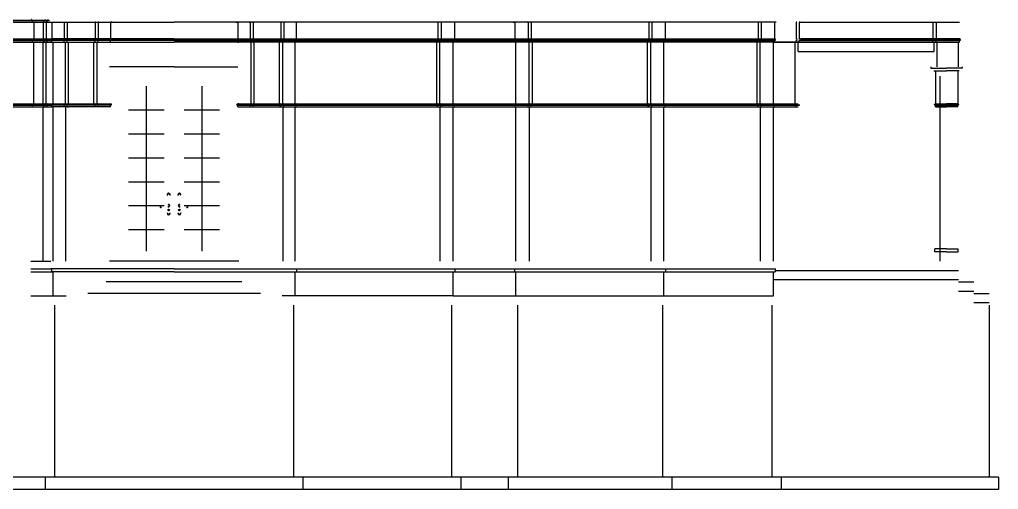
# Model space of a CAD drawing. Header units: metres. Extents: x 13427 to 14632, y -2610 to 577.
# Drawn here: x 13919 to 14554, y -106 to 199 of the extents above; entities that cross this region are included whole.
import ezdxf

# ---------------------------------------------------------------- set-up
doc = ezdxf.new("R2010")
doc.units = ezdxf.units.M

msp = doc.modelspace()

# ---------------------------------------------------------------- linework, layer by layer
for p, q in [((13505.1, 198.31), (13938.3, 198.31)), ((13505.54, 198.06), (13938.57, 198.06)), ((13506.29, 197.06), (13940.03, 197.06)), ((13927.54, 197.06), (13927.54, 198.06)), ((13927.54, 197.06), (13928.29, 197.06)), ((13928.29, 197.06), (13928.29, 186.06)), ((13934.29, 197.06), (13934.29, 186.06)), ((13935.04, 197.06), (13934.29, 197.06)), ((13935.04, 197.06), (13935.04, 198.06)), ((13936.29, 197.06), (13936.29, 186.06)), ((13937.04, 197.06), (13936.29, 197.06)), ((13937.04, 198.06), (13937.22, 198.06)), ((13937.04, 197.06), (13937.04, 198.06)), ((13939.04, 197.06), (13940.04, 197.06)), ((13940.04, 197.06), (14019.29, 197.06)), ((13940.04, 197.06), (13940.04, 186.06)), ((13947.54, 197.06), (13948.04, 197.06)), ((13948.04, 197.06), (13948.04, 186.06)), ((13949.54, 197.06), (13950.04, 197.06)), ((13950.04, 197.06), (13950.04, 186.06)), ((13968.08, 197.06), (13968.08, 186.06)), ((13968.58, 197.06), (13968.08, 197.06)), ((13970.08, 197.06), (13970.08, 186.06)), ((13970.58, 197.06), (13970.08, 197.06)), ((13978.08, 197.06), (13978.08, 186.06)), ((13979.08, 197.06), (13978.08, 197.06)), ((14409.87, 197.06), (14019.29, 197.06)), ((14059.58, 197.06), (14060.58, 197.06)), ((14060.58, 197.06), (14060.58, 186.06)), ((14068.08, 197.06), (14068.58, 197.06)), ((14068.58, 197.06), (14068.58, 186.06)), ((14070.08, 197.06), (14070.58, 197.06)), ((14070.58, 197.06), (14070.58, 186.06)), ((14088.53, 197.06), (14088.53, 186.06)), ((14089.03, 197.06), (14088.53, 197.06)), ((14090.53, 197.06), (14090.53, 186.06)), ((14091.03, 197.06), (14090.53, 197.06)), ((14098.53, 197.06), (14098.53, 186.06)), ((14099.53, 197.06), (14098.53, 197.06)), ((14190.49, 197.06), (14190.49, 186.06)), ((14190.99, 197.06), (14190.49, 197.06)), ((14192.49, 197.06), (14192.49, 186.06)), ((14192.99, 197.06), (14192.49, 197.06)), ((14201.12, 197.06), (14201.12, 186.06)), ((14202.12, 197.06), (14201.12, 197.06)), ((14239.37, 197.06), (14240.37, 197.06)), ((14240.37, 197.06), (14240.37, 186.06)), ((14248.49, 197.06), (14248.99, 197.06)), ((14248.99, 197.06), (14248.99, 186.06)), ((14250.49, 197.06), (14250.99, 197.06)), ((14250.99, 197.06), (14250.99, 186.06)), ((14327.24, 197.06), (14327.24, 186.06)), ((14327.74, 197.06), (14327.24, 197.06)), ((14329.24, 197.06), (14329.24, 186.06)), ((14329.74, 197.06), (14329.24, 197.06)), ((14337.87, 197.06), (14337.87, 186.06)), ((14338.87, 197.06), (14337.87, 197.06)), ((14398.24, 197.06), (14398.24, 186.06)), ((14398.74, 197.06), (14398.24, 197.06)), ((14400.24, 197.06), (14400.24, 186.06)), ((14400.74, 197.06), (14400.24, 197.06)), ((14408.87, 197.06), (14408.87, 186.06)), ((14409.87, 197.06), (14408.87, 197.06)), ((14422.87, 197.06), (14422.87, 186.06)), ((14423.37, 197.06), (14422.87, 197.06)), ((14424.87, 197.06), (14424.87, 186.06)), ((14425.37, 197.06), (14424.87, 197.06)), ((14425.37, 197.06), (14528.86, 197.06)), ((14511.11, 197.06), (14511.61, 197.06)), ((14511.61, 197.06), (14511.61, 186.06)), ((14513.11, 197.06), (14513.61, 197.06)), ((14513.61, 197.06), (14513.61, 186.06)), ((13505.1, 185.31), (13939.6, 185.31)), ((13505.35, 185.06), (13940.03, 185.06)), ((13505.54, 186.06), (13940.03, 186.06)), ((13926.99, 185.78), (13927.54, 186.06)), ((13927.54, 184.06), (13927.54, 185.06)), ((13935.58, 185.78), (13935.04, 186.06)), ((13935.04, 184.06), (13935.04, 185.06)), ((13937.58, 185.78), (13937.04, 186.06)), ((13937.04, 185.06), (13937.22, 185.06)), ((13937.04, 184.06), (13937.04, 185.06)), ((13939.49, 185.78), (13940.04, 186.06)), ((14019.29, 185.31), (13939.6, 185.31)), ((14019.29, 185.06), (13939.85, 185.06)), ((14019.29, 186.06), (13940.04, 186.06)), ((13940.04, 184.06), (13940.04, 185.06)), ((13947.49, 185.78), (13948.04, 186.06)), ((13948.04, 185.06), (13947.85, 185.06)), ((13948.04, 184.06), (13948.04, 185.06)), ((13949.49, 185.78), (13950.04, 186.06)), ((13950.04, 185.06), (13949.85, 185.06)), ((13950.04, 184.06), (13950.04, 185.06)), ((13968.62, 185.78), (13968.08, 186.06)), ((13968.08, 185.06), (13968.27, 185.06)), ((13968.08, 184.06), (13968.08, 185.06)), ((13970.62, 185.78), (13970.08, 186.06)), ((13970.08, 185.06), (13970.27, 185.06)), ((13970.08, 184.06), (13970.08, 185.06)), ((13978.62, 185.78), (13978.08, 186.06)), ((13978.08, 185.06), (13978.27, 185.06)), ((13978.08, 184.06), (13978.08, 185.06)), ((14019.29, 186.06), (14408.87, 186.06)), ((14019.29, 185.31), (14409.31, 185.31)), ((14019.29, 185.06), (14409.06, 185.06)), ((14060.03, 185.78), (14060.58, 186.06)), ((14060.58, 185.06), (14060.39, 185.06)), ((14060.58, 184.06), (14060.58, 185.06)), ((14068.03, 185.78), (14068.58, 186.06)), ((14068.58, 185.06), (14068.39, 185.06)), ((14068.58, 184.06), (14068.58, 185.06)), ((14070.03, 185.78), (14070.58, 186.06)), ((14070.58, 185.06), (14070.39, 185.06)), ((14070.58, 184.06), (14070.58, 185.06)), ((14089.08, 185.78), (14088.53, 186.06)), ((14088.53, 185.06), (14088.72, 185.06)), ((14088.53, 184.06), (14088.53, 185.06)), ((14091.08, 185.78), (14090.53, 186.06)), ((14090.53, 185.06), (14090.72, 185.06)), ((14090.53, 184.06), (14090.53, 185.06)), ((14099.08, 185.78), (14098.53, 186.06)), ((14098.53, 184.06), (14098.53, 185.06)), ((14191.04, 185.78), (14190.49, 186.06)), ((14190.49, 184.06), (14190.49, 185.06)), ((14193.04, 185.78), (14192.49, 186.06)), ((14192.49, 184.06), (14192.49, 185.06)), ((14201.66, 185.78), (14201.12, 186.06)), ((14201.12, 184.06), (14201.12, 185.06)), ((14239.82, 185.78), (14240.37, 186.06)), ((14240.37, 184.06), (14240.37, 185.06)), ((14248.44, 185.78), (14248.99, 186.06)), ((14248.99, 184.06), (14248.99, 185.06)), ((14250.44, 185.78), (14250.99, 186.06)), ((14250.99, 184.06), (14250.99, 185.06)), ((14327.79, 185.78), (14327.24, 186.06)), ((14327.24, 184.06), (14327.24, 185.06)), ((14329.79, 185.78), (14329.24, 186.06)), ((14329.24, 184.06), (14329.24, 185.06)), ((14338.42, 185.78), (14337.87, 186.06)), ((14337.87, 184.06), (14337.87, 185.06)), ((14398.79, 185.78), (14398.24, 186.06)), ((14398.24, 184.06), (14398.24, 185.06)), ((14400.79, 185.78), (14400.24, 186.06)), ((14400.24, 184.06), (14400.24, 185.06)), ((14409.42, 185.78), (14408.87, 186.06)), ((14409.42, 185.78), (14408.87, 186.06)), ((14408.87, 184.06), (14408.87, 185.06)), ((14408.87, 184.06), (14408.87, 185.06)), ((14423.42, 185.78), (14422.87, 186.06)), ((14422.87, 184.06), (14422.87, 185.06)), ((14425.42, 185.78), (14424.87, 186.06)), ((14424.87, 184.06), (14424.87, 185.06)), ((14528.86, 186.06), (14425.78, 186.06)), ((14529.28, 185.31), (14425.78, 185.31)), ((14528.96, 185.06), (14425.78, 185.06)), ((14511.06, 185.78), (14511.61, 186.06)), ((14511.61, 184.06), (14511.61, 185.06)), ((14513.06, 185.78), (14513.61, 186.06)), ((14513.61, 184.06), (14513.61, 185.06)), ((14529.41, 185.78), (14528.86, 186.06)), ((14528.86, 184.06), (14528.86, 185.06)), ((13506.28, 184.06), (13940.03, 184.06)), ((13927.54, 184.06), (13928.29, 184.06)), ((13928.28, 144.06), (13928.28, 184.06)), ((13934.29, 144.06), (13934.29, 184.06)), ((13935.04, 184.06), (13934.29, 184.06)), ((13936.29, 144.06), (13936.29, 184.06)), ((13937.04, 184.06), (13936.29, 184.06)), ((13940.04, 184.06), (14019.29, 184.06)), ((13940.79, 144.06), (13940.79, 184.06)), ((13948.04, 184.06), (13948.79, 184.06)), ((13948.79, 144.06), (13948.79, 184.06)), ((13950.04, 184.06), (13950.79, 184.06)), ((13950.79, 144.06), (13950.79, 184.06)), ((13967.33, 144.06), (13967.33, 184.06)), ((13968.08, 184.06), (13967.33, 184.06)), ((13969.33, 144.06), (13969.33, 184.06)), ((13970.08, 184.06), (13969.33, 184.06)), ((14408.87, 184.06), (14019.29, 184.06)), ((14060.58, 184.06), (14061.33, 184.06)), ((14068.58, 184.06), (14069.33, 184.06)), ((14069.33, 144.06), (14069.33, 184.06)), ((14070.58, 184.06), (14071.33, 184.06)), ((14071.33, 144.06), (14071.33, 184.06)), ((14087.78, 144.06), (14087.78, 184.06)), ((14088.53, 184.06), (14087.78, 184.06)), ((14089.78, 144.06), (14089.78, 184.06)), ((14090.53, 184.06), (14089.78, 184.06)), ((14097.78, 144.06), (14097.78, 184.06)), ((14189.74, 144.06), (14189.74, 184.06)), ((14191.74, 144.06), (14191.74, 184.06)), ((14200.37, 144.06), (14200.37, 184.06)), ((14241.12, 144.06), (14241.12, 184.06)), ((14249.74, 144.06), (14249.74, 184.06)), ((14251.74, 144.06), (14251.74, 184.06)), ((14326.49, 144.06), (14326.49, 184.06)), ((14328.49, 144.06), (14328.49, 184.06)), ((14337.12, 144.06), (14337.12, 184.06)), ((14397.49, 144.06), (14397.49, 184.06)), ((14399.49, 144.06), (14399.49, 184.06)), ((14408.12, 144.06), (14408.12, 184.06)), ((14408.12, 144.06), (14408.12, 184.06)), ((14528.11, 184.06), (14408.12, 184.06)), ((14408.12, 184.06), (14528.86, 184.06)), ((14422.12, 144.06), (14422.12, 184.06)), ((14424.12, 178.05), (14424.12, 184.06)), ((14424.12, 178.06), (14512.36, 178.05)), ((14512.36, 178.05), (14512.36, 184.06)), ((14514.36, 168.06), (14514.36, 184.06)), ((14528.11, 168.06), (14528.11, 184.06)), ((14019.33, 168.02), (13977.33, 168.02)), ((14019.33, 168.02), (14060.58, 168.02)), ((14510.29, 168.06, -17.71), (14510.29, 167.06, -17.71)), ((14510.29, 167.06, -17.71), (14520.41, 167.06, -17.71)), ((14512.16, 165.43, -17.71), (14513.16, 165.43, -17.71)), ((14513.16, 165.43, -17.71), (14513.16, 144.05, 17.37)), ((14513.16, 165.43, -17.71), (14520.41, 165.43, -17.71)), ((14530.54, 167.06, -17.71), (14520.41, 167.06, -17.71)), ((14527.66, 165.43, -17.71), (14520.41, 165.43, -17.71)), ((14527.66, 165.43, -17.71), (14527.66, 144.05, 17.37)), ((14528.66, 165.43, -17.71), (14527.66, 165.43, -17.71)), ((14530.54, 168.06, -17.71), (14530.54, 167.06, -17.71)), ((14516.08, 162.06), (14516.08, 42.06)), ((14001.3, 155.56), (14001.3, 48.56)), ((14037.31, 155.56), (14037.31, 48.56)), ((13505.1, 143.31), (13950.22, 143.31)), ((13505.35, 143.06), (13940.03, 143.06)), ((13506.28, 144.06), (13977.33, 144.06)), ((13506.28, 142.06), (13940.03, 142.06)), ((13926.99, 143.78), (13927.53, 144.06)), ((13927.53, 142.06), (13927.53, 143.06)), ((13927.53, 142.06), (13928.28, 142.06)), ((13934.29, 42.06), (13934.29, 142.06)), ((13935.04, 142.06), (13934.29, 142.06)), ((13935.58, 143.78), (13935.04, 144.06)), ((13935.04, 142.06), (13935.04, 143.06)), ((13937.58, 143.78), (13937.04, 144.06)), ((13937.04, 143.06), (13937.22, 143.06)), ((13937.04, 142.06), (13937.04, 143.06)), ((13939.49, 143.78), (13940.04, 144.06)), ((13978.52, 143.31), (13939.62, 143.31)), ((13940.04, 143.06), (13939.85, 143.06)), ((13978.27, 143.06), (13940.04, 143.06)), ((13940.04, 142.06), (13940.04, 143.06)), ((13978.08, 142.06), (13940.04, 142.06)), ((13940.79, 42.06), (13940.79, 142.06)), ((13947.49, 143.78), (13948.04, 144.06)), ((13948.04, 143.06), (13947.85, 143.06)), ((13948.04, 142.06), (13948.04, 143.06)), ((13948.79, 142.06), (13948.79, 42.06)), ((13949.49, 143.78), (13950.04, 144.06)), ((13950.04, 143.06), (13949.85, 143.06)), ((13950.04, 142.06), (13950.04, 143.06)), ((13950.04, 142.06), (13950.79, 142.06)), ((13968.08, 142.06), (13967.33, 142.06)), ((13968.62, 143.78), (13968.08, 144.06)), ((13968.08, 143.06), (13968.27, 143.06)), ((13968.08, 142.06), (13968.08, 143.06)), ((13970.62, 143.78), (13970.08, 144.06)), ((13970.08, 143.06), (13970.27, 143.06)), ((13970.08, 142.06), (13970.08, 143.06)), ((13977.33, 144.06), (13978.08, 144.06)), ((13978.08, 142.06), (13977.33, 142.06)), ((13978.62, 143.78), (13978.08, 144.06)), ((13978.08, 143.06), (13978.27, 143.06)), ((13978.08, 142.06), (13978.08, 143.06)), ((13989.83, 140.06), (14012.78, 140.06)), ((14025.83, 140.06), (14048.78, 140.06)), ((14060.03, 143.78), (14060.58, 144.06)), ((14060.12, 143.31), (14098.95, 143.31)), ((14060.39, 143.06), (14098.53, 143.06)), ((14060.58, 143.06), (14060.39, 143.06)), ((14061.33, 144.06), (14060.58, 144.06)), ((14060.58, 142.06), (14060.58, 143.06)), ((14060.58, 142.06), (14098.53, 142.06)), ((14060.58, 142.06), (14061.33, 142.06)), ((14061.33, 144.06), (14201.12, 144.06)), ((14068.03, 143.78), (14068.58, 144.06)), ((14068.58, 143.06), (14068.39, 143.06)), ((14068.58, 142.06), (14068.58, 143.06)), ((14070.03, 143.78), (14070.58, 144.06)), ((14070.58, 143.06), (14070.39, 143.06)), ((14070.58, 142.06), (14070.58, 143.06)), ((14070.58, 142.06), (14071.33, 142.06)), ((14088.53, 142.06), (14087.78, 142.06)), ((14089.08, 143.78), (14088.53, 144.06)), ((14088.53, 143.06), (14088.72, 143.06)), ((14088.53, 142.06), (14088.53, 143.06)), ((14089.78, 142.06), (14089.78, 42.06)), ((14091.08, 143.78), (14090.53, 144.06)), ((14090.53, 143.06), (14090.72, 143.06)), ((14090.53, 142.06), (14090.53, 143.06)), ((14097.78, 42.06), (14097.78, 142.06)), ((14099.08, 143.78), (14098.53, 144.06)), ((14098.53, 143.06), (14098.72, 143.06)), ((14098.53, 142.06), (14098.53, 143.06)), ((14098.53, 143.06), (14409.06, 143.06, 0.75)), ((14098.53, 142.06), (14408.87, 142.06)), ((14098.95, 143.31), (14409.33, 143.31)), ((14190.49, 142.06), (14189.74, 142.06)), ((14191.04, 143.78), (14190.49, 144.06)), ((14190.49, 143.06), (14190.68, 143.06)), ((14190.49, 142.06), (14190.49, 143.06)), ((14191.74, 142.06), (14191.74, 42.06)), ((14193.04, 143.78), (14192.49, 144.06)), ((14192.49, 143.06), (14192.68, 143.06)), ((14192.49, 142.06), (14192.49, 143.06)), ((14200.37, 42.06), (14200.37, 142.06)), ((14201.66, 143.78), (14201.12, 144.06)), ((14201.12, 144.06), (14408.87, 144.06)), ((14201.12, 143.06), (14201.3, 143.06)), ((14201.12, 142.06), (14201.12, 143.06)), ((14239.82, 143.78), (14240.37, 144.06)), ((14240.37, 143.06), (14240.18, 143.06)), ((14240.37, 142.06), (14240.37, 143.06)), ((14241.12, 42.06), (14241.12, 142.06)), ((14248.45, 143.78), (14248.99, 144.06)), ((14248.99, 143.06), (14248.81, 143.06)), ((14248.99, 142.06), (14248.99, 143.06)), ((14249.74, 142.06), (14249.74, 42.06)), ((14250.45, 143.78), (14250.99, 144.06)), ((14250.99, 143.06), (14250.81, 143.06)), ((14250.99, 142.06), (14250.99, 143.06)), ((14250.99, 142.06), (14251.74, 142.06)), ((14327.24, 142.06), (14326.49, 142.06)), ((14327.79, 143.78), (14327.24, 144.06)), ((14327.24, 142.06), (14327.24, 143.06)), ((14327.24, 143.06), (14327.43, 143.06)), ((14328.49, 142.06), (14328.49, 42.06)), ((14329.79, 143.78), (14329.24, 144.06)), ((14329.24, 142.06), (14329.24, 143.06)), ((14329.24, 143.06), (14329.43, 143.06)), ((14337.12, 42.06), (14337.12, 142.06)), ((14338.42, 143.78), (14337.87, 144.06)), ((14337.87, 143.06), (14338.06, 143.06)), ((14337.87, 142.06), (14337.87, 143.06)), ((14398.24, 142.06), (14397.49, 142.06)), ((14398.79, 143.78), (14398.24, 144.06)), ((14398.24, 142.06), (14398.24, 143.06)), ((14398.24, 143.06), (14398.43, 143.06)), ((14399.49, 142.06), (14399.49, 42.06)), ((14400.79, 143.78), (14400.24, 144.06)), ((14400.24, 142.06), (14400.24, 143.06)), ((14400.24, 143.06), (14400.43, 143.06)), ((14407.62, 144.06), (14424.12, 144.06)), ((14408.12, 42.06), (14408.12, 142.06)), ((14408.12, 42.06), (14408.12, 142.06)), ((14408.12, 142.06), (14424.12, 142.06)), ((14409.42, 143.78), (14408.87, 144.06)), ((14409.42, 143.78), (14408.87, 144.06)), ((14408.87, 143.06), (14409.06, 143.06)), ((14408.87, 142.06), (14408.87, 143.06)), ((14408.87, 143.06), (14409.06, 143.06)), ((14408.87, 142.06), (14408.87, 143.06)), ((14409.06, 143.06), (14424.87, 143.06)), ((14409.28, 143.31), (14425.27, 143.31)), ((14423.42, 143.78), (14422.87, 144.06)), ((14422.87, 142.06), (14422.87, 143.06)), ((14422.87, 143.06), (14423.06, 143.06)), ((14512.62, 143.78, 17.37), (14513.16, 144.05, 17.37)), ((14512.72, 143.3, 17.37), (14520.41, 143.3, 17.37)), ((14513.16, 143.05, 17.37), (14512.97, 143.05, 17.37)), ((14513.16, 144.05, 17.37), (14520.41, 144.05, 17.37)), ((14513.16, 142.05, 17.37), (14513.16, 143.05, 17.37)), ((14513.16, 143.05, 17.37), (14520.41, 143.05, 17.37)), ((14513.16, 142.05, 17.37), (14513.91, 142.05, 17.37)), ((14513.91, 142.05, 17.37), (14520.41, 142.05, 17.37)), ((14527.66, 144.05, 17.37), (14520.41, 144.05, 17.37)), ((14528.1, 143.3, 17.37), (14520.41, 143.3, 17.37)), ((14527.66, 143.05, 17.37), (14520.41, 143.05, 17.37)), ((14526.91, 142.05, 17.37), (14520.41, 142.05, 17.37)), ((14527.66, 142.05, 17.37), (14526.91, 142.05, 17.37)), ((14528.21, 143.78, 17.37), (14527.66, 144.05, 17.37)), ((14527.66, 143.05, 17.37), (14527.85, 143.05, 17.37)), ((14527.66, 142.05, 17.37), (14527.66, 143.05, 17.37)), ((13989.83, 124.56), (14012.78, 124.56)), ((14025.83, 124.56), (14048.78, 124.56)), ((13989.83, 109.06), (14012.78, 109.06)), ((14025.83, 109.06), (14048.78, 109.06)), ((13989.83, 93.56), (14012.78, 93.56)), ((14025.83, 93.56), (14048.78, 93.56)), ((13989.83, 78.06), (14012.78, 78.06)), ((14025.83, 78.06), (14048.78, 78.06)), ((13989.83, 62.56), (14012.78, 62.56)), ((14025.83, 62.56), (14048.78, 62.56)), ((14513.91, 50.06, 18.27), (14512.87, 50.06, 18.27)), ((14512.87, 48.06, 18.27), (14512.87, 50.06, 18.27)), ((14520.41, 48.06, 18.27), (14512.87, 48.06, 18.27)), ((14520.41, 50.06, 18.27), (14513.91, 50.06, 18.27)), ((14520.41, 50.06, 18.27), (14526.91, 50.06, 18.27)), ((14520.41, 48.06, 18.27), (14527.95, 48.06, 18.27)), ((14526.91, 50.06, 18.27), (14527.95, 50.06, 18.27)), ((14527.95, 48.06, 18.27), (14527.95, 50.06, 18.27)), ((13926.28, 42.06), (13939.29, 42.06)), ((14061.33, 42.06), (13977.33, 42.06)), ((13926.28, 37.06), (13939.75, 37.06)), ((13926.28, 35.06), (13940.78, 35.06)), ((14019.29, 37.06), (13939.29, 37.06)), ((13939.75, 37.06), (13939.75, 35.06)), ((14019.29, 35.06), (13939.75, 35.06)), ((13940.78, 19.56), (13940.78, 35.06)), ((14019.29, 37.06), (14409.62, 37.06)), ((14019.29, 35.06), (14201.41, 35.06)), ((14097.79, 19.56), (14097.79, 35.06)), ((14098.82, 37.06), (14098.82, 35.06)), ((14200.37, 19.56), (14200.37, 35.06)), ((14201.41, 37.06), (14201.41, 35.06)), ((14201.41, 35.06), (14409.16, 35.06)), ((14240.08, 37.06), (14240.08, 35.06)), ((14241.12, 19.56), (14241.12, 35.06)), ((14337.12, 19.56), (14337.12, 35.06)), ((14338.16, 37.06), (14338.16, 35.06)), ((14408.12, 19.56), (14408.12, 35.06)), ((14409.16, 37.06), (14409.16, 35.06)), ((14409.16, 36.06), (14528.13, 36.06)), ((14063.33, 28.56), (13975.33, 28.56)), ((14408.12, 30.06), (14528.11, 30.06)), ((14528.11, 28.56), (14538.11, 28.56)), ((13926.28, 19.56), (13941.78, 19.56)), ((13940.78, 19.56), (13949.33, 19.56)), ((14075.33, 21.06), (13963.33, 21.06)), ((14200.37, 19.56), (14089.33, 19.56)), ((14200.37, 19.56), (14408.12, 19.56)), ((14528.11, 22.56), (14538.11, 22.56)), ((14538.11, 21.06, -3.04), (14548.11, 21.06)), ((13941.78, 13.56), (13941.78, -97.94)), ((14096.79, 13.56), (14096.79, -97.94)), ((14199.37, 13.56), (14199.37, -97.94)), ((14242.12, 13.56), (14242.12, -97.94)), ((14336.12, 13.56), (14336.12, -97.94)), ((14407.12, 13.56), (14407.12, -97.94)), ((14548.09, 15.06, -24.5), (14538.11, 15.06, -24.5)), ((14548.09, 13.56, -24.5), (14548.09, -97.94, -24.5)), ((14554.09, -97.94, -24.5), (13427.28, -97.94, -2.31)), ((13935.78, -97.94), (13935.78, -105.94)), ((14102.79, -97.94), (14102.79, -105.94)), ((14205.37, -97.94), (14205.37, -105.94)), ((14236.12, -97.94), (14236.12, -105.94)), ((14342.12, -97.94), (14342.12, -105.94)), ((14413.12, -97.94), (14413.12, -105.94)), ((14554.09, -97.94, -24.5), (14554.09, -105.94, -24.5)), ((14554.09, -105.94, -24.5), (13427.28, -105.94, -2.31))]:
    msp.add_line(p, q)
for centre in [(14015.78, 75.2), (14022.78, 75.2)]:
    msp.add_circle(centre, 0.5)
for centre, radius, start, end in [((13927.1, 198.56, -2.88), 0.25, 116.01311, 270), ((13927.1, 198.06, -2.88), 0.25, 0, 90), ((13935.47, 198.06, 0.56), 0.25, 90, 180), ((13935.47, 198.56, 0.56), 0.25, 270, 63.98689), ((13937.47, 198.06, 0.56), 0.25, 90, 180), ((13937.47, 198.56, 0.56), 0.25, 270, 10.22127), ((13927.1, 185.56, -2.52), 0.25, 116.01311, 270), ((13927.1, 185.06, -2.52), 0.25, 0, 90), ((13935.47, 185.06, 1.1), 0.25, 90, 180), ((13935.47, 185.56, 1.1), 0.25, 270, 63.98689), ((13937.47, 185.06, 1.1), 0.25, 90, 180), ((13937.47, 185.56, 1.1), 0.25, 270, 63.98689), ((13939.6, 185.56, 0.34), 0.25, 116.01305, 269.99994), ((13939.6, 185.06, 0.34), 0.25, 359.99994, 89.99994), ((13947.6, 185.56, 2.18), 0.25, 116.01311, 270), ((13947.6, 185.06, 2.18), 0.25, 0, 90), ((13949.6, 185.56, 2.18), 0.25, 116.01311, 270), ((13949.6, 185.06, 2.18), 0.25, 0, 90), ((13968.52, 185.06, 2.18), 0.25, 90, 180), ((13968.52, 185.56, 2.18), 0.25, 270, 63.98689), ((13970.52, 185.06, 2.18), 0.25, 90, 180), ((13970.52, 185.56, 2.18), 0.25, 270, 63.98689), ((13978.52, 185.06, 0.34), 0.25, 90, 180), ((13978.52, 185.56, 0.34), 0.25, 270, 63.98689), ((14060.14, 185.56, 0.34), 0.25, 116.01311, 270), ((14060.14, 185.06, 0.34), 0.25, 0, 90), ((14068.14, 185.56, 1.09), 0.25, 116.01311, 270), ((14068.14, 185.06, 1.09), 0.25, 0, 90), ((14070.14, 185.56, 1.09), 0.25, 116.01311, 270), ((14070.14, 185.06, 1.09), 0.25, 0, 90), ((14088.97, 185.06, 2.18), 0.25, 90, 180), ((14088.97, 185.56, 2.18), 0.25, 270, 63.98689), ((14090.97, 185.06, 2.18), 0.25, 90, 180), ((14090.97, 185.56, 2.18), 0.25, 270, 63.98689), ((14098.97, 185.06, 0.34), 0.25, 90.00006, 180.00006), ((14098.97, 185.56, 0.34), 0.25, 270.00006, 63.98695), ((14190.93, 185.06, 2.18), 0.25, 90.00006, 180.00006), ((14190.93, 185.56, 2.18), 0.25, 270.00006, 63.98695), ((14192.93, 185.06, 2.18), 0.25, 90.00006, 180.00006), ((14192.93, 185.56, 2.18), 0.25, 270.00006, 63.98695), ((14201.55, 185.06, 0.34), 0.25, 90.00006, 180.00006), ((14201.55, 185.56, 0.34), 0.25, 270.00006, 63.98695), ((14239.93, 185.56, 0.34), 0.25, 116.01305, 269.99994), ((14239.93, 185.06, 0.34), 0.25, 359.99994, 89.99994), ((14248.55, 185.56), 0.25, 116.01305, 269.99994), ((14248.55, 185.06), 0.25, 359.99994, 89.99994), ((14250.55, 185.56), 0.25, 116.01305, 269.99994), ((14250.55, 185.06), 0.25, 359.99994, 89.99994), ((14327.68, 185.06), 0.25, 90.00011, 180.00011), ((14327.68, 185.56), 0.25, 270.00011, 63.987), ((14329.68, 185.06), 0.25, 90.00011, 180.00011), ((14329.68, 185.56), 0.25, 270.00011, 63.987), ((14338.31, 185.06, 0.34), 0.25, 90.00006, 180.00006), ((14338.31, 185.56, 0.34), 0.25, 270.00006, 63.98695), ((14398.68, 185.06, 2.18), 0.25, 90.00006, 180.00006), ((14398.68, 185.56, 2.18), 0.25, 270.00006, 63.98695), ((14400.68, 185.06, 2.18), 0.25, 90.00006, 180.00006), ((14400.68, 185.56, 2.18), 0.25, 270.00006, 63.98695), ((14409.31, 185.06, 0.34), 0.25, 90.00006, 180.00006), ((14409.31, 185.06), 0.25, 90.00006, 180.00006), ((14409.31, 185.56, 0.34), 0.25, 270.00006, 63.98695), ((14409.31, 185.56), 0.25, 270.00006, 63.98695), ((14423.31, 185.06), 0.25, 90.00006, 180.00006), ((14423.31, 185.56), 0.25, 270.00006, 63.98695), ((14425.31, 185.06), 0.25, 90.00006, 180.00006), ((14425.31, 185.56), 0.25, 270.00006, 63.98695), ((14511.17, 185.56), 0.25, 116.01305, 269.99994), ((14511.17, 185.06), 0.25, 359.99994, 89.99994), ((14513.17, 185.56), 0.25, 116.01305, 269.99994), ((14513.17, 185.06), 0.25, 359.99994, 89.99994), ((14529.3, 185.06), 0.25, 90.00006, 180.00006), ((14529.3, 185.56), 0.25, 270.00006, 63.98695), ((14510.29, 170.18, -17.71), 2.12, 270, 270.00003), ((13927.09, 143.56, -0.34), 0.25, 116.01311, 270), ((13927.09, 143.06, -0.34), 0.25, 0, 90), ((13935.47, 143.06, -0.34), 0.25, 90, 180), ((13935.47, 143.56, -0.34), 0.25, 270, 63.98689), ((13937.47, 143.06, -0.34), 0.25, 90, 180), ((13937.47, 143.56, -0.34), 0.25, 270, 63.98689), ((13939.6, 143.56, 0.75), 0.25, 116.01305, 269.99994), ((13939.6, 143.06, 0.75), 0.25, 359.99994, 89.99994), ((13947.6, 143.56, -0.34), 0.25, 116.01311, 270), ((13947.6, 143.06, -0.34), 0.25, 0, 90), ((13949.6, 143.56, -0.34), 0.25, 116.01311, 270), ((13949.6, 143.06, -0.34), 0.25, 0, 90), ((13968.52, 143.06, -0.34), 0.25, 90, 180), ((13968.52, 143.56, -0.34), 0.25, 270, 63.98689), ((13970.52, 143.06, -0.34), 0.25, 90, 180), ((13970.52, 143.56, -0.34), 0.25, 270, 63.98689), ((13978.52, 143.06, 0.75), 0.25, 90, 180), ((13978.52, 143.56, 0.75), 0.25, 270, 63.98689), ((14060.14, 143.56, 0.75), 0.25, 116.01311, 270), ((14060.14, 143.06, 0.75), 0.25, 0, 90), ((14068.14, 143.56, -1.43), 0.25, 116.01311, 270), ((14068.14, 143.06, -1.43), 0.25, 0, 90), ((14070.14, 143.56, -1.43), 0.25, 116.01311, 270), ((14070.14, 143.06, -1.43), 0.25, 0, 90), ((14088.97, 143.06, -0.34), 0.25, 90, 180), ((14088.97, 143.56, -0.34), 0.25, 270, 63.98689), ((14090.97, 143.06, -0.34), 0.25, 90, 180), ((14090.97, 143.56), 0.25, 270, 63.98689), ((14098.97, 143.06, 0.75), 0.25, 90.00006, 180.00006), ((14098.97, 143.56, 0.75), 0.25, 270.00006, 63.98695), ((14190.93, 143.06, -0.34), 0.25, 90.00006, 180.00006), ((14190.93, 143.56, -0.34), 0.25, 270.00006, 63.98695), ((14192.93, 143.06, -0.34), 0.25, 90.00006, 180.00006), ((14192.93, 143.56, -0.34), 0.25, 270.00006, 63.98695), ((14201.55, 143.06, 0.75), 0.25, 90.00006, 180.00006), ((14201.55, 143.56, 0.75), 0.25, 270.00006, 63.98695), ((14239.93, 143.56, 0.75), 0.25, 116.01305, 269.99994), ((14239.93, 143.06, 0.75), 0.25, 359.99994, 89.99994), ((14248.56, 143.56), 0.25, 116.01305, 269.99994), ((14248.55, 143.06), 0.25, 359.99994, 89.99994), ((14250.56, 143.56), 0.25, 116.01305, 269.99994), ((14250.56, 143.06), 0.25, 359.99994, 89.99994), ((14327.68, 143.06), 0.25, 90.00011, 180.00011), ((14327.68, 143.56), 0.25, 270.00011, 63.987), ((14329.68, 143.06), 0.25, 90.00011, 180.00011), ((14329.68, 143.56), 0.25, 270.00011, 63.987), ((14338.31, 143.06, 0.75), 0.25, 90.00006, 180.00006), ((14338.31, 143.56, 0.75), 0.25, 270.00006, 63.98695), ((14398.68, 143.06, -0.34), 0.25, 90.00006, 180.00006), ((14398.68, 143.56, -0.34), 0.25, 270.00006, 63.98695), ((14400.68, 143.06, -0.34), 0.25, 90.00006, 180.00006), ((14400.68, 143.56, -0.34), 0.25, 270.00006, 63.98695), ((14409.31, 143.06, 0.75), 0.25, 90.00006, 180.00006), ((14409.31, 143.06), 0.25, 90.00006, 180.00006), ((14409.31, 143.56, 0.75), 0.25, 270.00006, 63.98695), ((14409.31, 143.56), 0.25, 270.00006, 63.98695), ((14423.31, 143.06), 0.25, 90.00006, 180.00006), ((14423.31, 143.56), 0.25, 270.00006, 63.98695), ((14512.72, 143.55, 17.37), 0.25, 116.01311, 270), ((14512.72, 143.05, 17.37), 0.25, 0, 90), ((14528.1, 143.05, 17.37), 0.25, 90, 180), ((14528.1, 143.55, 17.37), 0.25, 270, 63.98689), ((14015.78, 85.06), 1, 0, 180), ((14014.78, 85.06), 0.25, 270, 0), ((14015.78, 85.06), 0.75, 0, 180), ((14016.78, 85.06), 0.25, 180, 270), ((14022.78, 85.06), 1, 0, 180), ((14021.78, 85.06), 0.25, 270, 0), ((14022.78, 85.06), 0.75, 0, 180), ((14023.78, 85.06), 0.25, 180, 270), ((14010.78, 77.31), 0.5, 67.61646, 332.03494), ((14015.78, 78.06), 0.75, 219.05542, 133.28116), ((14015.78, 78.06), 0.5, 263.67174, 79.87903), ((14022.78, 78.06), 0.75, 46.71884, 320.94458), ((14022.78, 78.06), 0.5, 100.12097, 276.32826), ((14027.78, 77.31), 0.5, 207.96506, 112.38354), ((14014.78, 73.06), 0.25, 0, 90), ((14015.78, 73.06), 1, 180, 0), ((14015.78, 73.06), 0.75, 180, 0), ((14016.78, 73.06), 0.25, 90, 180), ((14021.78, 73.06), 0.25, 0, 90), ((14022.78, 73.06), 1, 180, 0), ((14022.78, 73.06), 0.75, 180, 0), ((14023.78, 73.06), 0.25, 90, 180)]:
    msp.add_arc(centre, radius, start, end)

doc.saveas('drawing.dxf')
